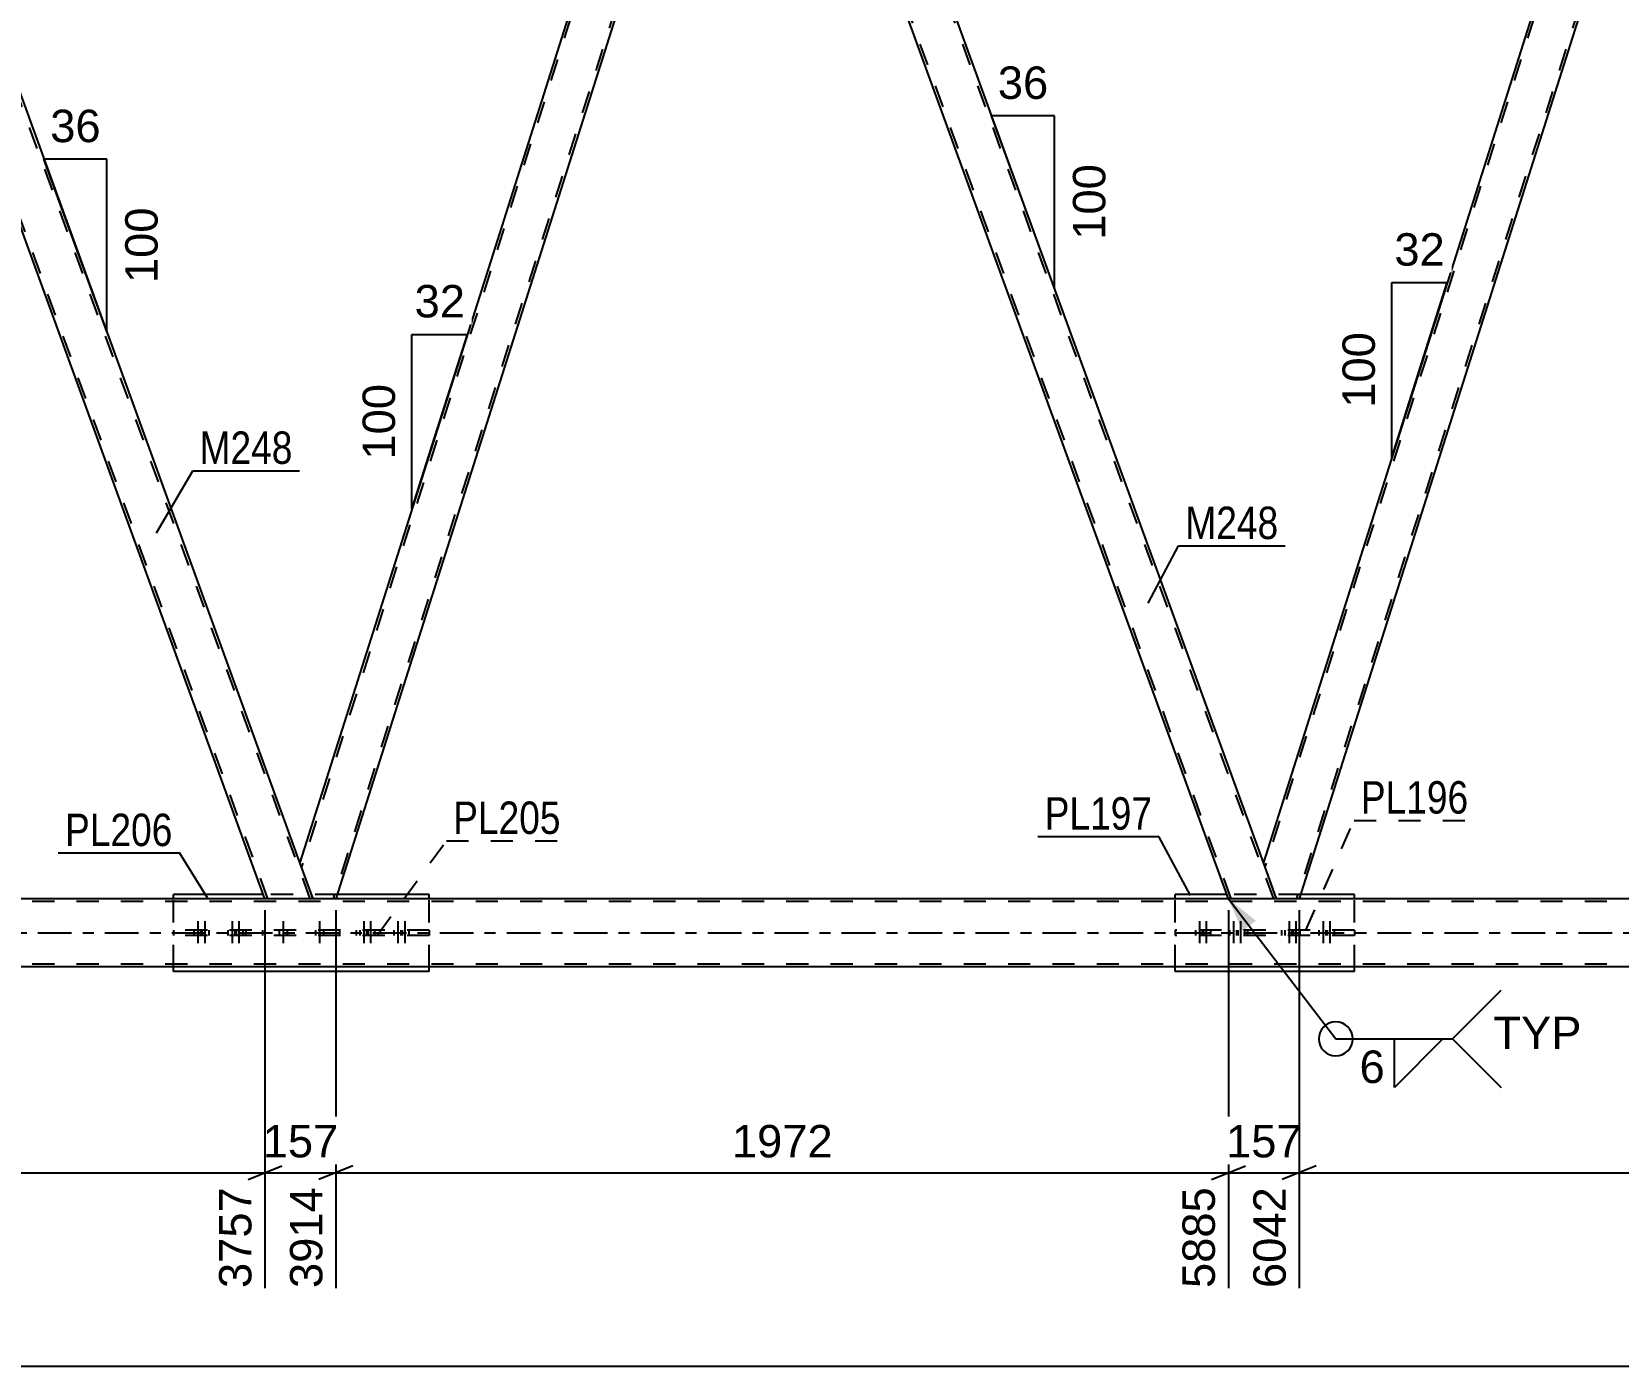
# Model space of a CAD drawing. Header units: millimetres. Extents: x -55 to 786, y -403 to 191.
# Drawn here: x 171.9 to 312.1, y -163.3 to -45.4 of the extents above; entities that cross this region are included whole.
import ezdxf

# ---------------------------------------------------------------- set-up
doc = ezdxf.new("R2010")
doc.units = ezdxf.units.MM
doc.linetypes.add('DXK_LINE_DOT2', pattern=[3.9198, 1.9599, -1.9599])
doc.linetypes.add('DXK_LINE_DOT3', pattern=[5.9187, 2.979, -0.9799, 0.9799, -0.9799])
doc.styles.add('Arial', font='ARIAL.TTF', dxfattribs={"height": 0.2})
doc.styles.add('Arial Narrow', font='ARIALN.TTF', dxfattribs={"height": 0.2})

# ---------------------------------------------------------------- blocks, each defined once
blk = doc.blocks.new('Part-203774531-3344 - 3139')
at = {"color": 2, "linetype": 'Continuous'}
for p, q in [((192.42, -121.6), (184.47, -121.6)), ((184.47, -122), (184.47, -121.6)), ((207.07, -121.6), (198.96, -121.6)), ((207.07, -122), (207.07, -121.6)), ((184.47, -128.4), (184.47, -128)), ((207.07, -128.4), (184.47, -128.4)), ((207.07, -128.4), (207.07, -128))]:
    blk.add_line(p, q, dxfattribs=at)
at = {"color": 7, "linetype": 'DXK_LINE_DOT2'}
for p, q in [((198.96, -121.6), (192.42, -121.6)), ((184.47, -128), (184.47, -122)), ((207.07, -128), (207.07, -122))]:
    blk.add_line(p, q, dxfattribs=at)
blk = doc.blocks.new('Bolt-203774531-3170 - 3139')
at = {"color": 1, "linetype": 'DXK_LINE_DOT2'}
for p, q in [((282.69, -124.76), (282.69, -125.24)), ((283.05, -123.96), (283.05, -126.96)), ((283.29, -124.76), (283.29, -125.24)), ((283.41, -124.76), (283.41, -125.24)), ((283.65, -123.96), (283.65, -126.96)), ((284.01, -124.76), (284.01, -125.24)), ((285.7, -124.76), (285.7, -125.24)), ((286.06, -123.96), (286.06, -126.96)), ((286.31, -124.76), (286.31, -125.24)), ((286.42, -124.76), (286.42, -125.24)), ((286.67, -123.96), (286.67, -126.96)), ((287.03, -124.76), (287.03, -125.24))]:
    blk.add_line(p, q, dxfattribs=at)
blk = doc.blocks.new('Part-203774531-3382 - 3139')
at = {"color": 2, "linetype": 'Continuous'}
for p, q in [((277.55, -121.6), (272.98, -121.6)), ((272.98, -122), (272.98, -121.6)), ((288.83, -121.6), (284.09, -121.6)), ((288.83, -122), (288.83, -121.6)), ((272.98, -128.4), (272.98, -128)), ((288.83, -128.4), (272.98, -128.4)), ((288.83, -128.4), (288.83, -128))]:
    blk.add_line(p, q, dxfattribs=at)
at = {"color": 7, "linetype": 'DXK_LINE_DOT2'}
for p, q in [((284.09, -121.6), (277.55, -121.6)), ((272.98, -128), (272.98, -122)), ((288.83, -128), (288.83, -122))]:
    blk.add_line(p, q, dxfattribs=at)
blk = doc.blocks.new('Part-203774531-3338 - 3139')
at = {"color": 7, "linetype": 'DXK_LINE_DOT2'}
for p, q in [((238.64, -3), (234.38, -3)), ((235.55, -6.21), (234.38, -3)), ((277.95, -122), (234.64, -3)), ((281.7, -122), (238.38, -3)), ((281.95, -122), (280.79, -118.79)), ((281.95, -122), (277.7, -122))]:
    blk.add_line(p, q, dxfattribs=at)
at = {"color": 2, "linetype": 'Continuous'}
for p, q in [((280.79, -118.79), (238.64, -3)), ((277.7, -122), (235.55, -6.21))]:
    blk.add_line(p, q, dxfattribs=at)
blk = doc.blocks.new('Part-203774531-3282 - 3139')
at = {"color": 2, "linetype": 'Continuous'}
for p, q in [((232.37, -3), (195.65, -118.79)), ((235.55, -6.21), (234.38, -3)), ((235.55, -6.21), (198.83, -122)), ((196.82, -122), (195.65, -118.79))]:
    blk.add_line(p, q, dxfattribs=at)
at = {"color": 7, "linetype": 'DXK_LINE_DOT2'}
for p, q in [((232.62, -3), (195.79, -119.16)), ((234.38, -3), (232.37, -3)), ((235.41, -5.84), (198.58, -122)), ((198.83, -122), (196.82, -122))]:
    blk.add_line(p, q, dxfattribs=at)
blk = doc.blocks.new('Part-203774531-3408 - 3139')
at = {"color": 7, "linetype": 'DXK_LINE_DOT2'}
for p, q in [((153.51, -3), (149.25, -3)), ((150.42, -6.21), (149.25, -3)), ((192.82, -122), (149.5, -3)), ((196.56, -122), (153.25, -3)), ((196.82, -122), (195.65, -118.79)), ((196.82, -122), (192.56, -122))]:
    blk.add_line(p, q, dxfattribs=at)
at = {"color": 2, "linetype": 'Continuous'}
for p, q in [((195.65, -118.79), (153.51, -3)), ((192.56, -122), (150.42, -6.21))]:
    blk.add_line(p, q, dxfattribs=at)
blk = doc.blocks.new('Part-203774531-3413 - 3139')
at = {"color": 2, "linetype": 'Continuous'}
for p, q in [((317.5, -3), (280.79, -118.79)), ((320.68, -6.21), (319.52, -3)), ((320.68, -6.21), (283.96, -122)), ((281.95, -122), (280.79, -118.79))]:
    blk.add_line(p, q, dxfattribs=at)
at = {"color": 7, "linetype": 'DXK_LINE_DOT2'}
for p, q in [((317.76, -3), (280.92, -119.16)), ((319.52, -3), (317.5, -3)), ((320.55, -5.84), (283.71, -122)), ((283.96, -122), (281.95, -122))]:
    blk.add_line(p, q, dxfattribs=at)
blk = doc.blocks.new('Bolt-203774531-3474 - 3139')
at = {"color": 1, "linetype": 'DXK_LINE_DOT2'}
for p, q in [((200.93, -124.76), (200.93, -125.24)), ((201.29, -123.96), (201.29, -126.96)), ((201.53, -124.76), (201.53, -125.24)), ((201.65, -124.76), (201.65, -125.24)), ((201.89, -123.96), (201.89, -126.96)), ((202.25, -124.76), (202.25, -125.24)), ((203.95, -124.76), (203.95, -125.24)), ((204.31, -123.96), (204.31, -126.96)), ((204.55, -124.76), (204.55, -125.24)), ((204.67, -124.76), (204.67, -125.24)), ((204.91, -123.96), (204.91, -126.96)), ((205.27, -124.76), (205.27, -125.24))]:
    blk.add_line(p, q, dxfattribs=at)
blk = doc.blocks.new('Bolt-203774531-3490 - 3139')
at = {"color": 1, "linetype": 'DXK_LINE_DOT2'}
for p, q in [((274.78, -124.76), (274.78, -125.24)), ((275.14, -123.96), (275.14, -126.96)), ((275.38, -124.76), (275.38, -125.24)), ((275.5, -124.76), (275.5, -125.24)), ((275.74, -123.96), (275.74, -126.96)), ((276.1, -124.76), (276.1, -125.24)), ((277.8, -124.76), (277.8, -125.24)), ((278.16, -123.96), (278.16, -126.96)), ((278.4, -124.76), (278.4, -125.24)), ((278.52, -124.76), (278.52, -125.24)), ((278.76, -123.96), (278.76, -126.96)), ((279.12, -124.76), (279.12, -125.24))]:
    blk.add_line(p, q, dxfattribs=at)
blk = doc.blocks.new('Part-203774531-3514 - 3139')
at = {"color": 7, "linetype": 'DXK_LINE_DOT2'}
for p, q in [((207.07, -124.76), (184.47, -124.76)), ((184.47, -124.76), (184.47, -125.24)), ((190.88, -124.76), (190.88, -125.24)), ((192.37, -125.24), (192.37, -124.76)), ((199.17, -125.24), (199.17, -124.76)), ((200.66, -125.24), (200.66, -124.76)), ((207.07, -124.76), (207.07, -125.24)), ((207.07, -125.24), (184.47, -125.24))]:
    blk.add_line(p, q, dxfattribs=at)
blk = doc.blocks.new('Bolt-203774531-3559 - 3139')
at = {"color": 1, "linetype": 'DXK_LINE_DOT2'}
for p, q in [((193.81, -124.76), (193.81, -125.24)), ((193.81, -124.76), (193.81, -125.24)), ((194.17, -123.96), (194.17, -126.96)), ((194.17, -123.96), (194.17, -126.96)), ((194.53, -124.76), (194.53, -125.24)), ((194.53, -124.76), (194.53, -125.24)), ((197.01, -124.76), (197.01, -125.24)), ((197.01, -124.76), (197.01, -125.24)), ((197.37, -123.96), (197.37, -126.96)), ((197.37, -123.96), (197.37, -126.96)), ((197.73, -124.76), (197.73, -125.24)), ((197.73, -124.76), (197.73, -125.24))]:
    blk.add_line(p, q, dxfattribs=at)
blk = doc.blocks.new('Bolt-203774531-3560 - 3139')
at = {"color": 1, "linetype": 'DXK_LINE_DOT2'}
for p, q in [((186.27, -124.76), (186.27, -125.24)), ((186.63, -123.96), (186.63, -126.96)), ((186.87, -124.76), (186.87, -125.24)), ((186.99, -124.76), (186.99, -125.24)), ((187.23, -123.96), (187.23, -126.96)), ((187.59, -124.76), (187.59, -125.24)), ((189.29, -124.76), (189.29, -125.24)), ((189.65, -123.96), (189.65, -126.96)), ((189.89, -124.76), (189.89, -125.24)), ((190.01, -124.76), (190.01, -125.24)), ((190.25, -123.96), (190.25, -126.96)), ((190.61, -124.76), (190.61, -125.24))]:
    blk.add_line(p, q, dxfattribs=at)
blk = doc.blocks.new('Part-203774531-3565 - 3139')
at = {"color": 7, "linetype": 'DXK_LINE_DOT2'}
for p, q in [((288.83, -124.76), (272.98, -124.76)), ((272.98, -124.76), (272.98, -125.24)), ((279.39, -124.76), (279.39, -125.24)), ((282.42, -125.24), (282.42, -124.76)), ((288.83, -124.76), (288.83, -125.24)), ((288.83, -125.24), (272.98, -125.24))]:
    blk.add_line(p, q, dxfattribs=at)
blk = doc.blocks.new('Part-203774531-3707 - 3139')
at = {"color": 7, "linetype": 'DXK_LINE_DOT2'}
for p, q in [((722.72, -122.24), (42.28, -122.24)), ((722.72, -127.76), (42.28, -127.76))]:
    blk.add_line(p, q, dxfattribs=at)
at = {"color": 2, "linetype": 'Continuous'}
for p, q in [((702.3, -122), (46.28, -122)), ((722.72, -128), (46.28, -128))]:
    blk.add_line(p, q, dxfattribs=at)
at = {"color": 7, "linetype": 'DXK_LINE_DOT3'}
blk.add_line((42.28, -125), (722.72, -125), dxfattribs=at)
blk = doc.blocks.new('StraightDimension-203774531-27359 - 3139')
at = {"color": 7, "linetype": 'Continuous'}
for p, q in [((198.83, -123), (198.83, -156.37)), ((277.7, -123), (277.7, -156.37)), ((200.33, -145.58), (197.33, -146.78)), ((276.2, -146.78), (279.2, -145.58)), ((198.83, -146.18), (277.7, -146.18))]:
    blk.add_line(p, q, dxfattribs=at)
at = {"color": 0}
blk.add_wipeout([(243.31, -145.43), (243.31, -141.23), (233.22, -141.23), (233.22, -145.43)], dxfattribs=at)
at = {"color": 3, "style": 'Arial'}
blk.add_text('1972', height=2.865, dxfattribs=at).set_placement((233.82, -144.83))
at = {"color": 0, "linetype": 'Continuous'}
blk.add_wipeout([(277.1, -146.88), (272.9, -146.88), (272.9, -156.97), (277.1, -156.97)], dxfattribs=at)
at = {"color": 3, "linetype": 'Continuous', "style": 'Arial'}
blk.add_text('5885', height=2.865, rotation=90.0002, dxfattribs=at).set_placement((276.5, -156.37))
blk = doc.blocks.new('StraightDimension-203774531-27358 - 3139')
at = {"color": 7, "linetype": 'Continuous'}
for p, q in [((277.7, -123), (277.7, -156.37)), ((283.96, -123), (283.96, -156.37)), ((276.2, -146.78), (279.2, -145.58)), ((285.46, -145.58), (282.46, -146.78)), ((277.7, -146.18), (283.96, -146.18))]:
    blk.add_line(p, q, dxfattribs=at)
at = {"color": 0}
blk.add_wipeout([(284.77, -145.43), (284.77, -141.23), (276.89, -141.23), (276.89, -145.43)], dxfattribs=at)
at = {"color": 0, "linetype": 'Continuous'}
blk.add_wipeout([(283.36, -146.88), (279.16, -146.88), (279.16, -156.97), (283.36, -156.97)], dxfattribs=at)
at = {"color": 3, "style": 'Arial'}
blk.add_text('157', height=2.865, dxfattribs=at).set_placement((277.49, -144.83))
at = {"color": 3, "linetype": 'Continuous', "style": 'Arial'}
blk.add_text('6042', height=2.865, rotation=90.0002, dxfattribs=at).set_placement((282.76, -156.37))
blk = doc.blocks.new('StraightDimension-203774531-4638 - 3139')
at = {"color": 7, "linetype": 'Continuous'}
blk.add_line((-0.64, -163.28), (735.62, -163.28), dxfattribs=at)
blk = doc.blocks.new('AngleDimension-203774531-3797 - 3139')
at = {"color": 7, "linetype": 'Continuous'}
for p, q in [((258.79, -58.37), (256.77, -52.83)), ((262.32, -52.83), (256.77, -52.83)), ((262.32, -68.05), (256.77, -52.83)), ((262.32, -68.05), (262.32, -52.83))]:
    blk.add_line(p, q, dxfattribs=at)
at = {"color": 0}
for points in [[(262.37, -51.93), (262.37, -47.73), (256.72, -47.73), (256.72, -51.93)], [(267.42, -56.5), (263.22, -56.5), (263.22, -64.37), (267.42, -64.37)]]:
    blk.add_wipeout(points, dxfattribs=at)
at = {"color": 3, "style": 'Arial'}
blk.add_text('36', height=2.865, dxfattribs=at).set_placement((257.32, -51.33))
blk.add_text('100', height=2.865, rotation=90.0002, dxfattribs=at).set_placement((266.82, -63.77))
blk = doc.blocks.new('AngleDimension-203774531-3811 - 3139')
at = {"color": 7, "linetype": 'Continuous'}
for p, q in [((205.55, -72.13), (210.45, -72.13)), ((205.55, -87.57), (210.45, -72.13)), ((205.55, -87.57), (205.55, -72.13)), ((207.14, -82.56), (210.45, -72.13))]:
    blk.add_line(p, q, dxfattribs=at)
at = {"color": 0}
for points in [[(210.82, -71.23), (210.82, -67.03), (205.18, -67.03), (205.18, -71.23)], [(204.65, -75.92), (200.45, -75.92), (200.45, -83.79), (204.65, -83.79)]]:
    blk.add_wipeout(points, dxfattribs=at)
at = {"color": 3, "style": 'Arial'}
blk.add_text('32', height=2.865, dxfattribs=at).set_placement((205.78, -70.63))
blk.add_text('100', height=2.865, rotation=90.0002, dxfattribs=at).set_placement((204.05, -83.19))
blk = doc.blocks.new('AngleDimension-203774531-3842 - 3139')
at = {"color": 7, "linetype": 'Continuous'}
for p, q in [((292.14, -67.56), (297.03, -67.56)), ((292.14, -83), (297.03, -67.56)), ((292.14, -83), (292.14, -67.56)), ((293.32, -79.26), (297.03, -67.56))]:
    blk.add_line(p, q, dxfattribs=at)
at = {"color": 0}
for points in [[(297.41, -66.66), (297.41, -62.46), (291.76, -62.46), (291.76, -66.66)], [(291.24, -71.34), (287.04, -71.34), (287.04, -79.21), (291.24, -79.21)]]:
    blk.add_wipeout(points, dxfattribs=at)
at = {"color": 3, "style": 'Arial'}
blk.add_text('32', height=2.865, dxfattribs=at).set_placement((292.36, -66.06))
blk.add_text('100', height=2.865, rotation=90.0002, dxfattribs=at).set_placement((290.64, -78.61))
blk = doc.blocks.new('AngleDimension-203774531-4344 - 3139')
at = {"color": 7, "linetype": 'Continuous'}
for p, q in [((177.52, -68.99), (173.03, -56.65)), ((178.57, -56.65), (173.03, -56.65)), ((178.57, -71.88), (173.03, -56.65)), ((178.57, -71.88), (178.57, -56.65))]:
    blk.add_line(p, q, dxfattribs=at)
at = {"color": 0}
for points in [[(178.63, -55.75), (178.63, -51.55), (172.98, -51.55), (172.98, -55.75)], [(183.67, -60.33), (179.47, -60.33), (179.47, -68.2), (183.67, -68.2)]]:
    blk.add_wipeout(points, dxfattribs=at)
at = {"color": 3, "style": 'Arial'}
blk.add_text('36', height=2.865, dxfattribs=at).set_placement((173.58, -55.15))
blk.add_text('100', height=2.865, rotation=90.0002, dxfattribs=at).set_placement((183.07, -67.6))
blk = doc.blocks.new('StraightDimension-203774531-27357 - 3139')
at = {"color": 7, "linetype": 'Continuous'}
for p, q in [((283.96, -123), (283.96, -156.37)), ((362.83, -123), (362.83, -156.37)), ((285.46, -145.58), (282.46, -146.78)), ((361.33, -146.78), (364.33, -145.58)), ((283.96, -146.18), (362.83, -146.18))]:
    blk.add_line(p, q, dxfattribs=at)
at = {"color": 0}
blk.add_wipeout([(328.44, -145.43), (328.44, -141.23), (318.35, -141.23), (318.35, -145.43)], dxfattribs=at)
at = {"color": 3, "style": 'Arial'}
blk.add_text('1972', height=2.865, dxfattribs=at).set_placement((318.95, -144.83))
at = {"color": 0, "linetype": 'Continuous'}
blk.add_wipeout([(362.23, -146.88), (358.03, -146.88), (358.03, -156.97), (362.23, -156.97)], dxfattribs=at)
at = {"color": 3, "linetype": 'Continuous', "style": 'Arial'}
blk.add_text('8014', height=2.865, rotation=90.0002, dxfattribs=at).set_placement((361.63, -156.37))
blk = doc.blocks.new('StraightDimension-203774531-27360 - 3139')
at = {"color": 7, "linetype": 'Continuous'}
for p, q in [((192.56, -123), (192.56, -156.37)), ((198.83, -123), (198.83, -156.37)), ((191.06, -146.78), (194.06, -145.58)), ((200.33, -145.58), (197.33, -146.78)), ((192.56, -146.18), (198.83, -146.18))]:
    blk.add_line(p, q, dxfattribs=at)
at = {"color": 0}
blk.add_wipeout([(199.63, -145.43), (199.63, -141.23), (191.76, -141.23), (191.76, -145.43)], dxfattribs=at)
at = {"color": 0, "linetype": 'Continuous'}
blk.add_wipeout([(198.23, -146.88), (194.03, -146.88), (194.03, -156.97), (198.23, -156.97)], dxfattribs=at)
at = {"color": 3, "style": 'Arial'}
blk.add_text('157', height=2.865, dxfattribs=at).set_placement((192.36, -144.83))
at = {"color": 3, "linetype": 'Continuous', "style": 'Arial'}
blk.add_text('3914', height=2.865, rotation=90.0002, dxfattribs=at).set_placement((197.63, -156.37))
blk = doc.blocks.new('StraightDimension-203774531-27361 - 3139')
at = {"color": 7, "linetype": 'Continuous'}
for p, q in [((113.7, -123), (113.7, -156.37)), ((192.56, -123), (192.56, -156.37)), ((115.2, -145.58), (112.2, -146.78)), ((191.06, -146.78), (194.06, -145.58)), ((113.7, -146.18), (192.56, -146.18))]:
    blk.add_line(p, q, dxfattribs=at)
at = {"color": 0}
blk.add_wipeout([(158.18, -145.43), (158.18, -141.23), (148.08, -141.23), (148.08, -145.43)], dxfattribs=at)
at = {"color": 3, "style": 'Arial'}
blk.add_text('1972', height=2.865, dxfattribs=at).set_placement((148.68, -144.83))
at = {"color": 0, "linetype": 'Continuous'}
blk.add_wipeout([(191.96, -146.88), (187.76, -146.88), (187.76, -156.97), (191.96, -156.97)], dxfattribs=at)
at = {"color": 3, "linetype": 'Continuous', "style": 'Arial'}
blk.add_text('3757', height=2.865, rotation=90.0002, dxfattribs=at).set_placement((191.36, -156.37))
blk = doc.blocks.new('Mark-203774531-3561 - 3139')
at = {"color": 0}
blk.add_wipeout([(298.9, -114.46), (298.9, -111.46), (289.4, -111.46), (289.4, -114.46)], dxfattribs=at)
blk.add_wipeout([(298.9, -114.46), (298.9, -111.46), (289.4, -111.46), (289.4, -114.46)], dxfattribs=at)
at = {"color": 30, "linetype": 'DXK_LINE_DOT2'}
for p, q in [((284.55, -124.76), (288.8, -115.06)), ((288.8, -115.06), (299.5, -115.06))]:
    blk.add_line(p, q, dxfattribs=at)
at = {"color": 3, "style": 'Arial Narrow'}
blk.add_text('PL196', height=2.863, dxfattribs=at).set_placement((289.4, -114.46))
blk = doc.blocks.new('Mark-203774531-3334 - 3139')
at = {"color": 0}
blk.add_wipeout([(282.12, -90.21), (282.12, -87.21), (273.89, -87.21), (273.89, -90.21)], dxfattribs=at)
blk.add_wipeout([(282.12, -90.21), (282.12, -87.21), (273.89, -87.21), (273.89, -90.21)], dxfattribs=at)
at = {"color": 30, "linetype": 'Continuous'}
for p, q in [((270.61, -95.87), (273.29, -90.81)), ((273.29, -90.81), (282.72, -90.81))]:
    blk.add_line(p, q, dxfattribs=at)
at = {"color": 3, "style": 'Arial Narrow'}
blk.add_text('M248', height=2.863, dxfattribs=at).set_placement((273.89, -90.21))
blk = doc.blocks.new('Mark-203774531-3378 - 3139')
at = {"color": 0}
blk.add_wipeout([(270.96, -115.88), (270.96, -112.88), (261.46, -112.88), (261.46, -115.88)], dxfattribs=at)
blk.add_wipeout([(270.96, -115.88), (270.96, -112.88), (261.46, -112.88), (261.46, -115.88)], dxfattribs=at)
at = {"color": 30, "linetype": 'Continuous'}
for p in [(260.86, -116.48), (274.36, -121.7)]:
    blk.add_line(p, (271.56, -116.48), dxfattribs=at)
at = {"color": 3, "style": 'Arial Narrow'}
blk.add_text('PL197', height=2.863, dxfattribs=at).set_placement((261.46, -115.88))
blk = doc.blocks.new('Mark-203774531-27230 - 3139')
at = {"color": 0}
blk.add_wipeout([(184.39, -117.33), (184.39, -114.33), (174.89, -114.33), (174.89, -117.33)], dxfattribs=at)
blk.add_wipeout([(184.39, -117.33), (184.39, -114.33), (174.89, -114.33), (174.89, -117.33)], dxfattribs=at)
at = {"color": 30, "linetype": 'Continuous'}
for p in [(174.29, -117.93), (187.5, -121.95)]:
    blk.add_line(p, (184.99, -117.93), dxfattribs=at)
at = {"color": 3, "style": 'Arial Narrow'}
blk.add_text('PL206', height=2.863, dxfattribs=at).set_placement((174.89, -117.33))
blk = doc.blocks.new('Mark-203774531-3404 - 3139')
at = {"color": 0}
blk.add_wipeout([(195, -83.57), (195, -80.57), (186.78, -80.57), (186.78, -83.57)], dxfattribs=at)
blk.add_wipeout([(195, -83.57), (195, -80.57), (186.78, -80.57), (186.78, -83.57)], dxfattribs=at)
at = {"color": 30, "linetype": 'Continuous'}
for p, q in [((182.96, -89.66), (186.18, -84.17)), ((186.18, -84.17), (195.6, -84.17))]:
    blk.add_line(p, q, dxfattribs=at)
at = {"color": 3, "style": 'Arial Narrow'}
blk.add_text('M248', height=2.863, dxfattribs=at).set_placement((186.78, -83.57))
blk = doc.blocks.new('Mark-203774531-3510 - 3139')
at = {"color": 0}
blk.add_wipeout([(218.7, -116.26), (218.7, -113.26), (209.19, -113.26), (209.19, -116.26)], dxfattribs=at)
blk.add_wipeout([(218.7, -116.26), (218.7, -113.26), (209.19, -113.26), (209.19, -116.26)], dxfattribs=at)
at = {"color": 30, "linetype": 'DXK_LINE_DOT2'}
for p, q in [((202.53, -125.13), (208.59, -116.86)), ((208.59, -116.86), (219.3, -116.86))]:
    blk.add_line(p, q, dxfattribs=at)
at = {"color": 3, "style": 'Arial Narrow'}
blk.add_text('PL205', height=2.863, dxfattribs=at).set_placement((209.19, -116.26))
blk = doc.blocks.new('WeldMark-203774531-5212 - 3139')
at = {"linetype": 'Continuous'}
blk.add_hatch(color=30, dxfattribs=at).paths.add_polyline_path([(278.93, -124.84), (277.7, -122), (280.12, -123.92)])
at = {"color": 30, "linetype": 'Continuous'}
blk.add_line((277.7, -122), (287.18, -134.36), dxfattribs=at)
at = {"color": 3, "linetype": 'Continuous'}
for q in [(301.79, -130.07), (301.79, -138.65)]:
    blk.add_line((297.51, -134.36), q, dxfattribs=at)
blk.add_arc((287.18, -134.36), 1.5, 90, 270, dxfattribs=at)
at = {"color": 0}
blk.add_wipeout([(291.71, -138.46), (291.71, -135.06), (289.08, -135.06), (289.08, -138.46)], dxfattribs=at)
at = {"color": 30, "linetype": 'Continuous'}
blk.add_line((287.18, -134.36), (297.51, -134.36), dxfattribs=at)
at = {"color": 3, "linetype": 'Continuous'}
for p, q in [((292.36, -134.36), (296.65, -134.36)), ((296.65, -134.36), (292.36, -138.65)), ((292.36, -138.65), (292.36, -134.36))]:
    blk.add_line(p, q, dxfattribs=at)
blk.add_arc((287.18, -134.36), 1.5, 270, 90, dxfattribs=at)
at = {"color": 3, "style": 'Arial'}
blk.add_text('6', height=2.87, dxfattribs=at).set_placement((289.28, -138.26))
at = {"color": 0, "linetype": 'Continuous'}
blk.add_wipeout([(308.88, -135.26), (308.88, -132.26), (301.11, -132.26), (301.11, -135.26)], dxfattribs=at)
blk.add_wipeout([(308.88, -135.26), (308.88, -132.26), (301.11, -132.26), (301.11, -135.26)], dxfattribs=at)
at = {"color": 3, "linetype": 'Continuous', "style": 'Arial'}
blk.add_text('TYP', height=2.865, dxfattribs=at).set_placement((301.11, -135.26))

msp = doc.modelspace()

# ---------------------------------------------------------------- block references
for name in ['Part-203774531-3408 - 3139', 'Part-203774531-3282 - 3139', 'Part-203774531-3338 - 3139', 'Part-203774531-3413 - 3139', 'Part-203774531-3344 - 3139', 'Part-203774531-3382 - 3139', 'Part-203774531-3707 - 3139', 'Part-203774531-3514 - 3139', 'Bolt-203774531-3560 - 3139', 'Bolt-203774531-3559 - 3139', 'Bolt-203774531-3474 - 3139', 'Part-203774531-3565 - 3139', 'Bolt-203774531-3490 - 3139', 'Bolt-203774531-3170 - 3139']:
    msp.add_blockref(name, (0, 0))

# ---------------------------------------------------------------- next in the draw order: block references
msp.add_blockref('StraightDimension-203774531-27359 - 3139', (0, 0))

# ---------------------------------------------------------------- next in the draw order: block references
msp.add_blockref('StraightDimension-203774531-27358 - 3139', (0, 0))

# ---------------------------------------------------------------- next in the draw order: block references
msp.add_blockref('StraightDimension-203774531-4638 - 3139', (0, 0))

# ---------------------------------------------------------------- next in the draw order: block references
for name in ['AngleDimension-203774531-3797 - 3139', 'AngleDimension-203774531-4344 - 3139', 'AngleDimension-203774531-3842 - 3139', 'AngleDimension-203774531-3811 - 3139', 'Mark-203774531-3404 - 3139', 'Mark-203774531-3334 - 3139', 'Mark-203774531-3510 - 3139', 'Mark-203774531-3378 - 3139', 'Mark-203774531-27230 - 3139', 'StraightDimension-203774531-27360 - 3139', 'StraightDimension-203774531-27357 - 3139']:
    msp.add_blockref(name, (0, 0))

# ---------------------------------------------------------------- next in the draw order: block references
for name in ['Mark-203774531-3561 - 3139', 'StraightDimension-203774531-27361 - 3139']:
    msp.add_blockref(name, (0, 0))

# ---------------------------------------------------------------- next in the draw order: block references
msp.add_blockref('WeldMark-203774531-5212 - 3139', (0, 0))

doc.saveas('drawing.dxf')
